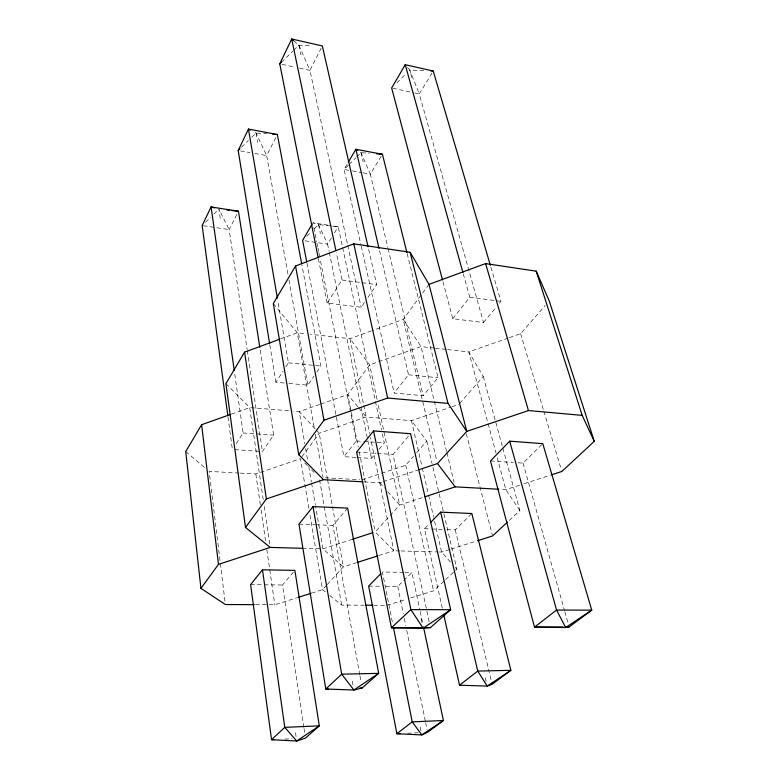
<?xml version="1.0" encoding="UTF-8"?>
<svg xmlns="http://www.w3.org/2000/svg" width="780" height="780" viewBox="0 0 780 780"><rect width="100%" height="100%" fill="white"/><g stroke="black" fill="none" stroke-linecap="round" stroke-linejoin="round"><path stroke-width="0.58" stroke-dasharray="3.9 2.92" d="M236.798 214.451L229.135 229.564L247.143 349.498M275.759 137.69L266.672 155.591L288.113 275.165M321.253 48.058L309.943 70.356L347.529 244.179M347.022 164.395L344.077 169.435L361.023 245.164M331.334 237.998L327.59 244.14L329.053 251.287M334.464 232.879L338.208 226.746L332.456 225.849M381.225 156.253L370.315 174.135L387.855 247.591M432.023 73.018L419.269 93.922L483.532 322.53L452.78 318.698L442.796 281.024M236.165 443.674L243.097 432.959L234.585 372.85M284.173 383L275.896 382.249L283.16 371.017M285.802 366.931L288.444 362.846L277.777 300.514M364.543 302.357L361.179 307.281L327.132 303.03L342.03 279.991L336.326 252.691M234.79 449.67L262.441 451.444L273.624 435.123L260.003 348.445M288.902 383.438L307.837 385.164L314.028 376.126M316.777 372.109L320.911 366.073L301.831 264.625M367.906 297.443L376.672 284.651L368.287 247.835M301.909 456.729L319.205 433.27L366.2 416.998L411.45 420.644L450.938 407.111M429.019 284.369L403.202 319.381L372.645 330.466M355.924 457.441L343.941 456.671L356.323 440.973L320.034 258.57M407.15 253.578L438.038 377.715L423.209 395.704L394.124 393.052L408.535 374.78L379.294 249.639M452.78 318.698L469.745 297.18L463.232 273.702M357.123 457.519L371.504 458.435L376.009 452.965M379.012 449.329L384.267 442.942L381.742 431.067M483.532 322.53L496.411 306.901M499.444 303.225L500.965 301.382L490.698 266.487M303.859 727.331L282.497 585.019L294.879 570.394M359.765 674.846L332.972 525.398L347.617 508.102M429.166 621.66L393.003 454.477L410.592 433.709M381.576 473.304L405.697 465.231L413.507 456.29M416.627 452.722L426.777 441.1L411.45 420.644L422.048 466.82M459.625 403.504L483.259 376.447L468.809 351.916L447.291 349.518M509.34 337.652L520.601 333.694L545.249 305.468M326.576 585.292L322.579 589.67L312.351 592.907M327.298 584.503L343.346 566.875L355.963 562.848M399.808 550.933L393.832 550.768L375.18 531.921L399.662 505.05L422.809 497.465M442.27 608.156L424.495 528.733L428.737 524.375M306.813 236.281L311.005 232.118M314.36 228.784L318.552 224.62L331.266 225.995M348.319 165.243L344.077 169.435L351.234 170.722M349.167 164.405L355.943 157.697M356.791 156.858L361.033 152.656L369.349 153.29M396.825 82.865L405.454 74.363M205.511 222.28L210.522 217.357M213.866 214.071L218.049 209.966M385.632 586.307L397.741 586.462L411.879 572.539L419.952 610.418M446.959 529.552L455.237 529.854L471.832 513.513M518.222 462.774L523.048 463.096L542.792 443.664M241.585 147.166L248.391 140.517M251.794 137.192L256.045 133.039L266.702 133.79M281.512 62.156L292.822 51.148M293.699 50.3L298.915 45.221L311.795 45.611M410.777 597.919L433.534 590.879L444.776 580.417M445.633 579.618L456.875 569.156L432.354 464.812M509.291 520.387L519.86 510.549L502.671 447.584M280.43 338.959L297.248 332.787L305.633 333.723M371.504 330.876L350.005 338.666L310.43 334.259M231.387 414.122L249.698 407.599L292.003 411.011M319.576 404.44L299.257 411.596L293.212 411.109M320.707 404.05L347.792 394.514L369.652 364.874L420.995 346.583L434.148 348.055M508.219 338.052L468.809 351.916L487.793 422.536M240.289 473.119L255.85 473.977L300.466 458.689L308.909 508.697M452.069 406.721L458.835 404.401M362.047 479.846L380.425 473.694M364.202 481.904L379.762 482.752L382.073 481.981M383.233 481.601L417.856 470.067M352.462 539.282L322.92 548.847L303.761 548.33M519.548 485.17L505.82 489.616L499.795 489.284M524.121 483.688L550.426 475.166M378.914 555.526L393.832 550.768L370.422 437.502M255.528 604.675L274.823 604.763L297.57 597.577M449.719 549.5L441.616 552.065L439.228 551.996M450.879 549.13L476.346 541.086M386.88 605.3L406.224 599.323M284.875 739.069L292.149 738.728M407.521 733.229L418.158 732.722M329.852 595.55L341.669 605.085L364.279 605.192M373.796 605.241L385.69 605.3M250.614 584.62L282.497 585.019M368.677 586.102L380.786 586.248M403.63 572.383L382.395 571.993L392.808 624.332M404.81 572.403L411.879 572.539M400.998 550.963L438.038 551.967M298.984 524.15L314.769 524.725M315.978 524.774L332.972 525.398M424.495 528.733L430.404 528.947M431.594 528.996L442.231 529.376M423.842 70.658L409.763 70.103L406 65.598M239.089 473.05L209.157 471.393L225.069 602.131M325.094 477.799L359.658 479.71M356.645 452.069L376.038 453.356M377.247 453.433L393.003 454.477M490.464 460.941L513.396 462.462M243.097 432.959L273.624 435.123M356.323 440.973L362.398 441.402M363.616 441.49L384.267 442.942M288.444 362.846L320.911 366.073M408.535 374.78L438.038 377.715M332.426 226.122L338.208 226.746L375.16 400.179M435.347 348.182L446.101 349.381M342.03 279.991L376.672 284.651M469.745 297.18L494.959 300.583M496.158 300.739L500.965 301.382M203.336 225.742L229.135 229.564L218.887 209.147L220.233 218.351M305 240.796L327.59 244.14L318.552 224.62L312.916 222.807L331.305 225.673M240.562 150.92L250.058 152.617M254.806 153.465L266.672 155.591L256.045 133.039L253.198 131.566M352.423 170.937L361.969 172.643M363.158 172.858L370.315 174.135L361.033 152.656L357.581 150.403M282.087 64.35L294.85 67.109M299.491 68.104L309.943 70.356L298.915 45.221L293.504 40.56M392.808 88.218L413.517 92.683M414.668 92.927L419.269 93.922L409.763 70.103L412.366 79.453M325.309 591.874L322.579 589.67L309.709 513.464M185.737 451.542L204.653 467.581M225.917 383.653L249.698 407.599L263.338 500.419M304.707 462.95L307.252 465.514M311.493 469.784L314.038 472.348M315.218 428.941L299.257 411.596L304.814 443.82M316.017 429.809L319.205 433.27L327.395 478.608M379.762 482.752L384.54 488.104M387.728 491.673L399.662 505.05L378.046 404.079M450.45 561.961L441.616 552.065L433.738 517.725M455.276 567.352L456.875 569.156M273.312 303.556L297.248 332.787L314.525 429.526M357.767 406.692L347.792 394.514L358.273 447.086M358.527 407.628L366.2 416.998M519.86 510.549L505.82 489.616L497.279 457.84M520.601 333.694L543.484 410.104M543.835 411.265L561.522 470.311M523.048 463.096L564.515 610.594M564.847 611.764L568.133 623.474M483.259 376.447L502.359 446.413M488.104 423.706L496.012 453.131M466.362 433.768L492.248 534.797M446.579 451.493L420.995 346.583L403.202 319.381L436.907 461.175M446.872 452.673L454.058 482.147M388.138 248.781L423.209 395.704M455.237 529.854L491.829 683.105M485.267 677.791L486.106 681.35M361.033 152.656L363.188 161.811M426.777 441.1L432.081 463.622M422.321 468L428.298 494.052M428.571 495.232L433.465 516.545M361.296 246.343L394.124 393.052M405.697 465.231L433.534 590.879M347.782 245.368L361.179 307.281M377.023 399.321L369.652 364.874L350.005 338.666L363.529 404.157M375.414 401.369L381.488 429.877M420.206 611.608L422.731 623.444M421.112 618.774L422.116 623.493M298.915 45.221L300.963 54.844M363.782 405.346L369.623 433.563M329.296 252.476L360.769 406.048M361.013 407.248L371.504 458.435M397.741 586.462L403.328 613.724M404.293 618.472L405.756 625.579M406.721 630.328L425.431 721.597M425.675 722.787L427.128 729.904M420.235 727.135L421.366 732.693M318.552 224.62L320.356 233.551M359.229 451.864L375.18 531.921M313.862 227.575L316.709 241.878M316.953 243.077L317.665 246.646M317.899 247.845L318.61 251.423M318.844 252.613L319.79 257.38M318.415 259.009L327.132 303.03M306.959 263.143L343.941 456.671M327.61 479.798L343.346 566.875L322.92 548.847L315.51 505.879M288.971 279.942L307.837 385.164M359.98 676.036L361.052 682.022M315.373 434.304L323.056 477.302M319.556 479.856L341.669 605.085M352.336 681.213L353.301 686.702M256.045 133.039L257.702 142.467M305.633 448.598L307.895 461.721M308.724 466.498L311.395 482.011M311.6 483.21L315.305 504.689M269.841 345.023L275.896 382.249M247.319 350.698L262.441 451.444M304.034 728.52L304.756 733.307M264.225 506.444L269.89 545.015M295.523 732.8L296.205 737.48M255.85 473.977L260.374 505.177M261.076 509.974L265.6 541.174M266.819 549.568L274.823 604.763M227.994 417.007L232.381 449.514"/><path stroke-width="1.17" d="M269.646 343.824L238.192 150.491L248.459 129.1L277.368 134.53L301.606 263.435M318.172 257.819L279.767 63.853L291.7 39L322.335 45.932L368.014 246.646M312.312 223.841L302.62 240.445L306.725 261.944M348.202 162.386L355.856 149.282L382.434 154.274L406.858 252.398M490.357 265.317L433.231 71.029L405.249 64.691L391.657 87.974L442.484 279.854M230.236 414.531L201.611 424.72L185.737 451.542L200.938 588.354L225.361 604.529L254.319 604.666M279.308 339.368L244.569 352.141L225.917 383.653L245.505 527.456L270.241 547.423L302.562 548.301M419.006 469.687L437.473 463.534L466.762 431.379L429.019 284.369L410.114 252.281L353.769 243.847L295.532 266L273.312 303.556L298.75 454.691L323.485 479.69L363.002 481.835M200.938 588.354L218.488 564.379L270.241 547.423M245.505 527.456L266.37 498.947L323.485 479.69M298.75 454.691L323.973 420.235L387.66 398.034L448.012 403.406L466.762 431.379L528.46 410.572L582.173 415.36L594.262 441.324L561.863 471.471L551.577 474.796M262.47 569.8L250.614 584.62L271.547 739.703L296.722 741L305.477 738.085L319.303 725.858L294.879 570.394L262.47 569.8L284.778 727.35L296.722 741L319.303 725.858L284.778 727.35L271.547 739.703L273.965 739.586M313.034 506.591L298.984 524.15L325.806 689.033L353.876 689.998L362.125 687.999L378.69 673.345L347.617 508.102L313.034 506.591L341.708 674.193L353.876 689.998L378.69 673.345L341.708 674.193L325.806 689.033L328.234 688.964M373.561 430.921L356.645 452.069L391.433 627.754L423.121 628.212L430.443 627.588L450.655 609.716L410.592 433.709L373.561 430.921L410.875 609.599L423.121 628.212L450.655 609.716L410.875 609.599L391.433 627.754L430.443 627.588M380.786 573.651L368.677 586.102L396.883 733.736L421.814 734.916L427.615 732.274L443.41 720.515L423.481 626.993M430.433 522.629L440.622 512.158L471.832 513.513L510.861 670.332L492.112 684.284L487.227 686.088L459.517 685.21L443.859 615.274M509.701 441.168L490.464 460.941L534.495 627.13L565.666 627.549L569.117 626.983L591.747 610.155L542.792 443.664L509.701 441.168L556.55 610.048L565.666 627.549L591.747 610.155L556.55 610.048L534.495 627.13L563.15 627.013M238.192 150.491L239.889 148.834M279.767 63.853L281.512 62.156M507.526 522.025L492.55 535.967L477.497 540.725M459.517 685.21L477.75 671.083L510.861 670.332L487.227 686.088L477.75 671.083L440.622 512.158M429.019 284.369L485.599 263.581L536.211 271.167L549.227 300.914L594.262 441.324M425.119 496.714L455.208 486.856L498.595 489.226M352.462 539.282L372.908 532.662M357.113 562.487L377.773 555.896M298.701 597.217L311.21 593.268M400.433 733.57L396.883 733.736L412.22 721.861L443.41 720.515L421.814 734.916L412.22 721.861L393.52 627.9M359.707 688.067L362.125 687.999M565.539 627.003L569.117 626.983M365.469 605.202L372.606 605.231M430.892 70.941L433.231 71.029M272.63 134.199L277.368 134.53M376.486 153.826L382.434 154.274M226.941 209.995L229.242 210.239M231.543 210.483L238.446 211.214L259.818 347.246M238.446 211.214L211.088 206.963L202.156 225.566L227.838 415.808M214.432 207.899L211.088 206.963L234.244 370.451M250.351 130.084L248.459 129.1L277.368 298.116M357.581 150.403L355.856 149.282L379.022 248.45M293.504 40.56L291.7 39L335.829 250.312M437.473 463.534L455.208 486.856M536.211 271.167L582.173 415.36M485.599 263.581L528.46 410.572M405.249 64.691L462.91 272.522M410.114 252.281L448.012 403.406M353.769 243.847L387.66 398.034M295.532 266L323.973 420.235M244.569 352.141L266.37 498.947M201.611 424.72L218.488 564.379"/></g></svg>
